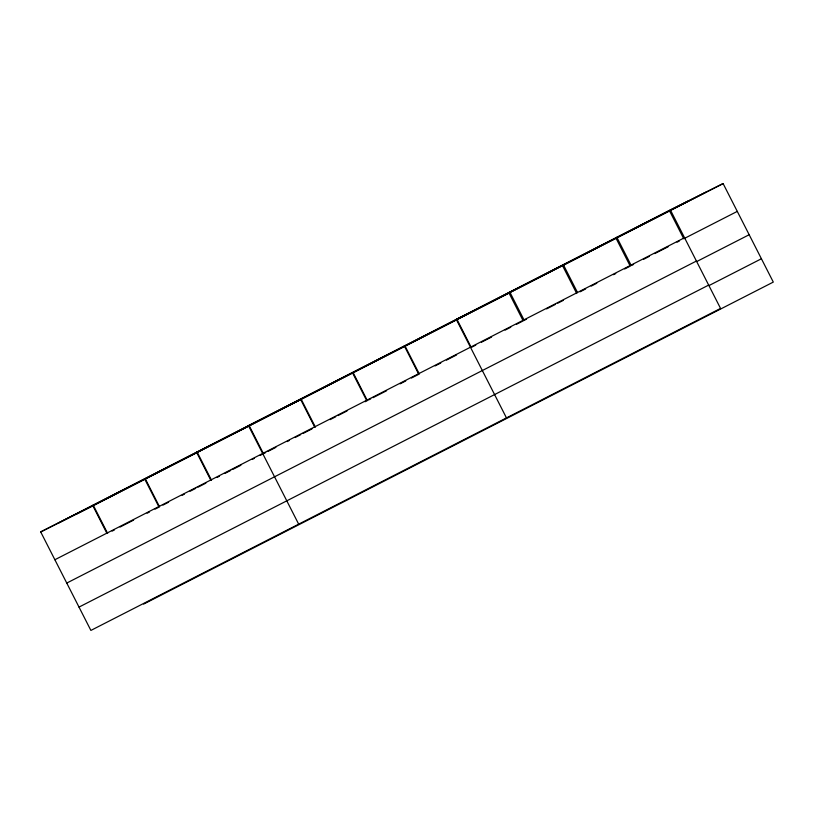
<?xml version="1.0" encoding="UTF-8"?>
<svg xmlns="http://www.w3.org/2000/svg" width="814" height="814" viewBox="0 0 814 814"><rect width="100%" height="100%" fill="white"/><g stroke="black" fill="none" stroke-linecap="round" stroke-linejoin="round"><path stroke-width="1.22" d="M670.36 209.91L720.553 308.425L90.893 630.423L40.7 531.918L670.36 209.91L723.107 183.577L773.3 282.082L143.64 604.09M58.109 523.229L687.759 201.221M76.038 514.275L705.697 192.267M40.7 531.918L93.447 505.575L723.107 183.577M54.874 559.737L684.533 237.739M112.149 531.094L114.408 529.945M120.055 527.055L133.598 520.126M147.151 513.196L149.41 512.037M155.057 509.147L159.575 506.837L145.401 479.019M162.963 505.107L168.61 502.218M182.163 495.288L184.422 494.139M190.069 491.249L195.716 488.359M197.975 487.199L205.871 483.16M217.165 477.391L219.424 476.231M225.071 473.341L230.718 470.451M232.977 469.302L240.883 465.262M252.177 459.483L254.436 458.333M260.083 455.443L262.342 454.283M265.73 452.553L263.471 453.703L249.288 425.885M267.989 451.394L275.885 447.354M287.179 441.585L289.438 440.425M295.085 437.535L300.732 434.645M302.991 433.496L312.027 428.876M330.097 419.637L335.744 416.748M338.003 415.588L347.039 410.968M365.099 401.729L367.358 400.58L353.184 372.751M368.488 400L370.746 398.84M373.005 397.69L386.558 390.761M400.112 383.832L405.759 380.942M411.406 378.052L419.312 374.013L405.128 346.184M435.114 365.924L440.761 363.034M446.408 360.154L456.573 354.955M475.773 345.136L471.255 347.446L457.081 319.617M481.42 342.246L491.585 337.047M505.128 330.118L510.775 327.228M516.422 324.348L522.069 321.459M526.546 319.169L523.199 320.879L509.025 293.05L456.278 319.393L506.471 417.908M546.611 308.903L555.535 304.344M557.763 303.205L563.339 300.356M580.067 291.799L585.642 288.95M591.218 286.101L596.794 283.241M613.522 274.694L615.75 273.555M624.664 268.986L630.24 266.137L616.066 238.309M631.359 265.567L633.587 264.428M643.62 259.3L649.196 256.441M654.771 253.592L668.152 246.754M677.075 242.185L679.303 241.046M737.281 211.396L683.76 238.767L669.586 210.948M66.758 583.068L696.418 261.06M696.764 261.528L749.165 234.727M79.009 607.102L708.668 285.093M709.004 285.561L761.416 258.76M616.839 237.281L631.013 265.11M563.319 264.652L577.492 292.47M562.545 265.679L576.719 293.508M509.798 292.023L523.972 319.841M404.324 345.96L418.508 373.779M352.381 372.527L366.554 400.346M315.415 427.147L301.241 399.318L248.484 425.651L298.677 524.165M300.437 399.084L314.611 426.912M197.344 452.452L211.518 480.27M196.54 452.218L210.714 480.046M144.597 478.785L158.771 506.613M93.447 505.575L107.631 533.404M92.643 505.352L106.827 533.18"/></g></svg>
